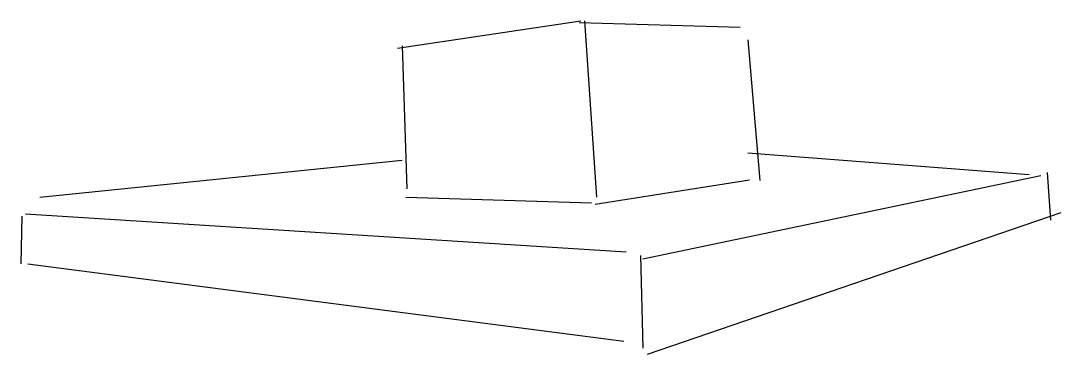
# Model space of a CAD drawing. Header units: metres. Extents: x -424 to 408, y -134 to 133.
import ezdxf

# ---------------------------------------------------------------- set-up
doc = ezdxf.new("R2010")
doc.units = ezdxf.units.M

msp = doc.modelspace()

# ---------------------------------------------------------------- linework, layer by layer
at = {"color": 0}
for p, q in [((-122.997032, 111.078712), (23.836634, 133.008423)), ((22.417204, 131.509674), (151.243011, 127.931183)), ((26.697029, 133.008423), (36.231682, -8.104455)), ((157.321777, 117.752968), (166.85643, 5.244059)), ((-119.183167, 112.985641), (-115.369308, -1.430198)), ((157.321777, 27.173761), (382.3396, 10.011386)), ((-409.036621, -8.104455), (-119.183167, 21.452971)), ((73.416832, -57.684654), (391.874268, 9.057921)), ((396.8172, 11.406452), (399.501068, -26.615053)), ((35.247524, -13.90099), (158.811874, 5.663366)), ((-116.322769, -8.104455), (32.417824, -12.871782)), ((-423.338623, -23.359901), (-424.292084, -61.498516)), ((-420.47821, -21.452971), (60.068317, -51.96386)), ((77.23069, -133.961884), (408.08316, -20.499504)), ((71.509903, -54.824257), (73.416832, -129.19455)), ((-418.571289, -61.498516), (58.161385, -123.473763))]:
    msp.add_line(p, q, dxfattribs=at)

doc.saveas('drawing.dxf')
